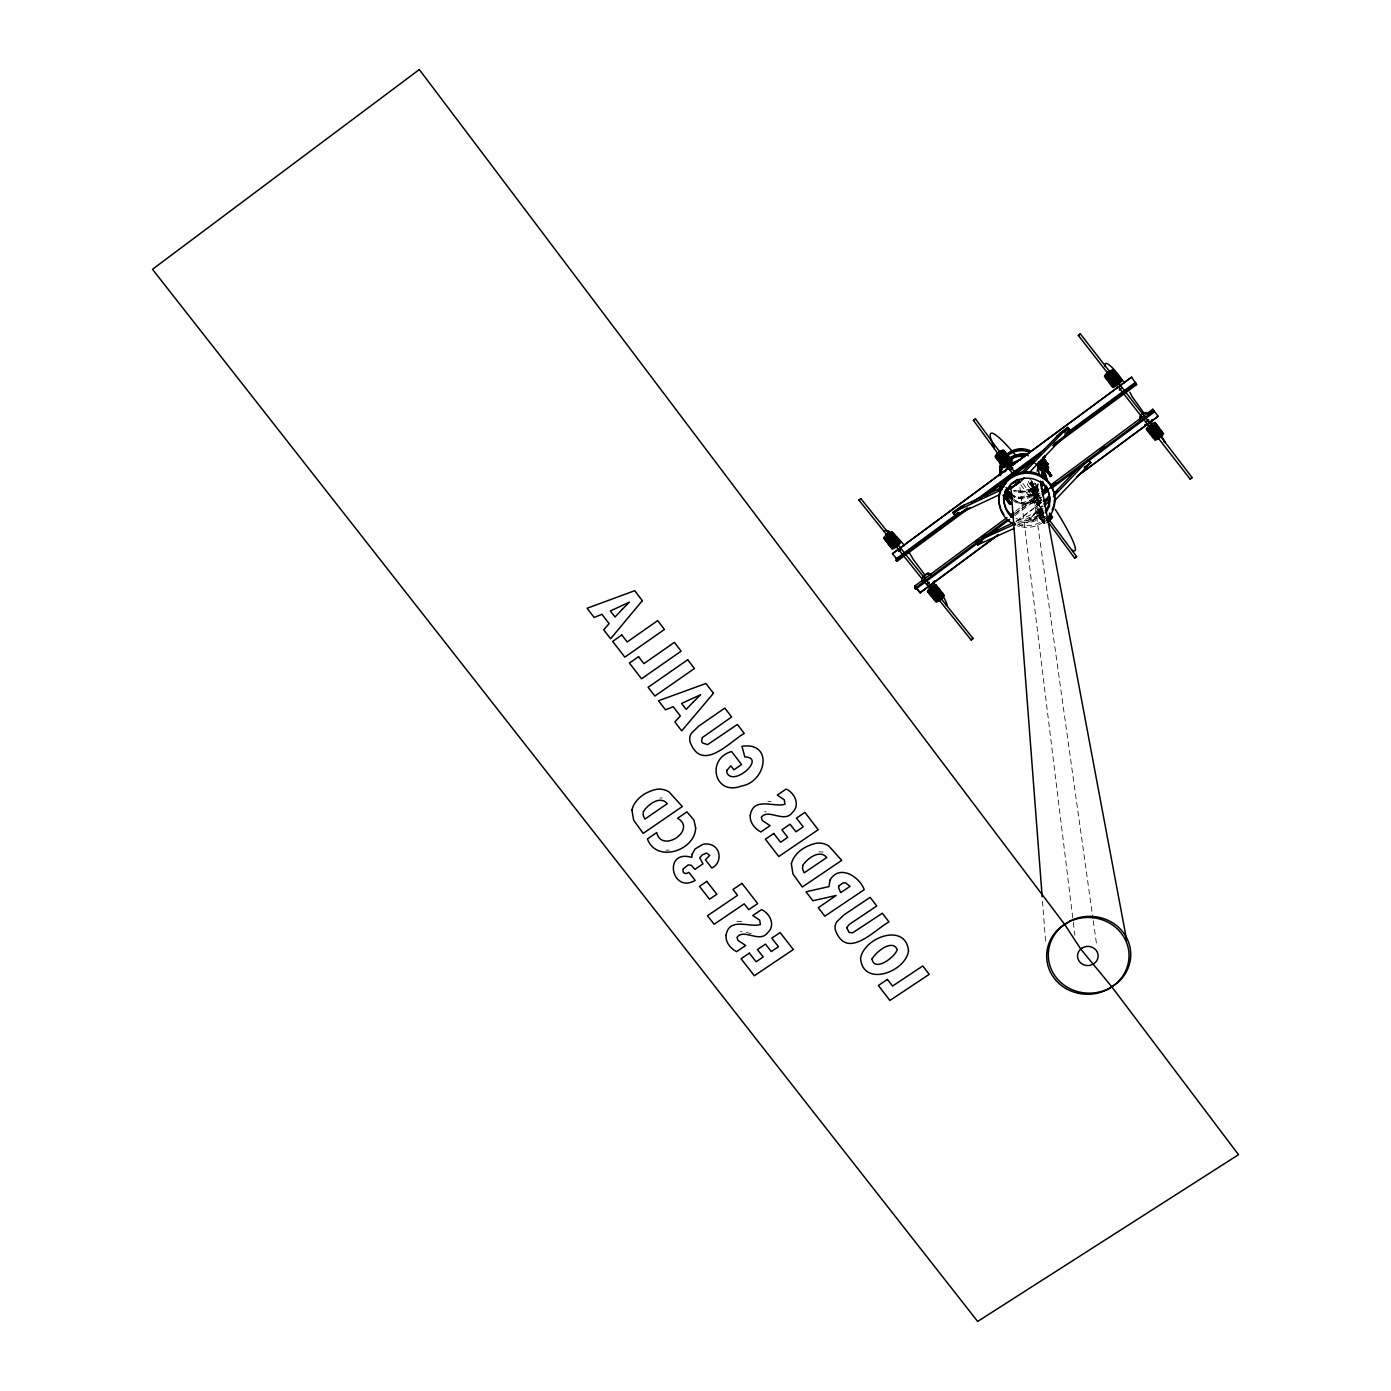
<?xml version="1.0" encoding="UTF-8"?>
<svg xmlns="http://www.w3.org/2000/svg" width="1391" height="1391" viewBox="0 0 1391 1391"><rect width="100%" height="100%" fill="white"/><g stroke="black" fill="none" stroke-linecap="round" stroke-linejoin="round"><path stroke-width="0.75" stroke-dasharray="5 3.75" d="M1036.208 498.378C1038.364 499.63 1033.93 498.361 1036.712 495.787C1032.696 501.595 1029.496 483.964 1033.148 481.721C1040.12 484.381 1032.522 505.037 1036.069 494.153C1035.043 491.805 1032.313 494.5 1033.443 493.457M1035.46 495.944C1035.095 496.17 1033.791 493.77 1033.496 492.553M1034.174 496.17C1036.086 490.258 1033.217 495.857 1034.869 497.7L1035.513 498.587L1037.947 496.9L1036.643 494.744M1034.452 482.781L1033.374 484.051L1032.052 483.007M1034.713 488.38C1031.513 487.632 1038.26 489.928 1033.669 490.484C1032.209 489.197 1033.669 486.572 1034.4 487.406C1030.766 490.032 1037.842 488.189 1033.635 487.406C1032.487 487.858 1032.435 486.137 1033.409 487.267M1035.739 483.338C1028.245 487.772 1035.443 487.598 1036.104 490.554M1034.069 496.587C1034.782 494.431 1039.425 497.613 1034.73 496.674C1033.461 496.257 1032.261 492.866 1033.756 490.675L1031.061 488.432L1033.722 492.849L1038.781 489.354L1037.095 486.954L1038.764 485.303M1037.164 487.146L1037.043 485.581M1036.208 491.753L1038.138 489.632L1036.365 492.901L1037.842 495.179L1034.017 497.822C1030.175 491.04 1019.846 503.264 1013.778 496.326L1013.656 495.161C1019.655 502.325 1029.775 489.562 1033.861 496.657L1037.669 494.031L1036.208 491.858L1036.521 493.388M1012.213 499.056C1019.377 509.906 1033.044 496.483 1037.217 503.333L1041.077 500.673L1039.703 496.57M1031.479 483.425C1033.774 485.076 1027.914 484.294 1030.47 482.886M1030.296 488.867C1035.773 488.745 1023.446 494.414 1013.83 490.327M1031.34 488.467C1027.914 491.162 1033.565 487.632 1033.565 491.719L1034.435 493.075L1032.713 493.596M1030.227 490.223L1030.001 489.128M1032.278 485.303C1033.061 485.755 1030.661 484.468 1032.244 484.85C1028.192 484.416 1038.416 485.337 1031.757 481.234M1030.053 483.06L1031.392 483.807M1031.114 490.606C1029.862 488.432 1036.156 490.588 1032.678 493.544M1033.826 486.589C1033.078 483.755 1034.348 488.902 1031.566 485.076M1030.974 490.901L1032.696 490.414L1031.496 489.823M1030.209 489.545C1032.922 487.511 1018.247 493.718 1015.413 489.684M1032.157 486.415L1031.966 486.346M1032.557 490.936L1031.34 491.736L1032.383 490.432M1032.574 487.58L1032.174 486.711L1032.939 487.65M1032.383 484.155C1026.749 486.954 1033.948 480.73 1031.809 485.424M1032.887 493.023L1033.565 491.492L1032.626 492.64M1032.904 490.588L1032.609 491.336M1033.461 488.78L1034.591 487.076L1033.061 485.789M1033.339 491.492L1031.826 492.084L1033.565 491.492M1033.722 493.979L1034.8 493.405L1033.061 494.692M1033.061 491.945C1035.982 492.084 1030.957 495.109 1033.861 496.865L1035.686 497.161L1036.73 494.866L1036.086 493.196L1034.278 492.918L1033.096 494.292C1035.217 496.274 1037.443 495.596 1033.6 495.3M1033.826 488.867L1035.078 488.763M1033.165 495.37L1034.122 493.231M1033.096 487.963L1033.061 489.197L1034.73 489.667M1036.73 494.866C1035.895 499.004 1032.157 494.361 1034.382 493.162M1033.2 492.014L1034.139 492.397M1035.808 489.823L1034.608 490.327L1034.452 489.041M1033.165 487.963L1034.765 487.702L1034.348 486.746M1034.487 495.422L1034.956 494.031M1034.435 488.989C1032.07 489.562 1035.6 486.346 1035.269 488.397M1034.313 493.544C1032.157 496.796 1035.773 492.605 1035.113 496.048M1035.617 490.71L1036.504 489.98L1035.391 490.571M1035.443 494.883C1033.739 494.135 1035.773 495.092 1035.06 495.492M1034.017 495.37L1035.147 493.735M1034.122 493.909L1034.452 493.005M1035.06 496.1L1036.678 495.735M1034.191 489.458L1035.86 489.197L1035.217 487.146L1033.13 486.937M1034.661 496.97L1035.113 495.283M1034.521 494.5L1034.765 493.979M1034.156 496.396C1036.191 494.135 1036.643 498.43 1034.887 497.283M1036.851 495.77L1036.225 494.101L1034.4 493.822L1036.121 494.779M1035.391 490.919C1037.303 488.867 1034.069 490.397 1035.93 490.675M1035.252 497.891C1038.399 499.039 1037.234 496.396 1035.704 498.5M1034.678 496.274L1035.53 495.7M1036.973 497.561L1036.156 495.874L1034.974 496.361M1037.425 498.187C1034.782 501.299 1039.251 498.308 1036.538 499.943M1037.147 499.943L1037.599 500.551M1037.425 500.325L1039.147 501.629M1039.268 500.36C1035.669 504.22 1043.111 499.96 1038.764 502.707C1041.024 501.455 1038.26 498.743 1037.008 499.995M1038.329 502.394L1037.686 501.177L1039.39 500.864M1038.034 500.986C1039.425 498.378 1036.817 502.186 1039.199 500.69M1038.503 501.612L1038.694 500.708M1039.668 501.229L1038.66 502.273M1038.747 490.119L1037.06 491.84L1038.921 495.352L1033.826 498.865L1031.409 494.64M1037.182 497.839L1037.077 499.543M1035.826 497.943L1036.817 497.839M1037.06 500.343L1037.773 499.334M1036.712 499.16C1038.051 497.317 1039.286 500.238 1037.077 500.36M1034.8 496.326L1035.547 496.657M1035.999 495.196L1036.625 495.526M1035.617 497.891L1037.842 496.17M1036.643 498.934L1036.869 498.1M1036.382 495.892L1037.947 496.9M1034.417 489.754L1035.669 488.537L1035.565 490.241M1033.982 493.961L1033.235 495.144M1034.574 494.779L1033.583 494.883M1035.826 494.466L1035.269 494.379M1034.348 494.292L1035.582 494.344L1033.617 495.978M1035.391 492.553L1034.643 490.953L1035.391 492.553L1037.808 490.884L1036.156 490.015M1033.565 494.761L1034.382 493.996L1033.374 494.5M1034.052 492.153L1033.044 493.075L1034.035 492.223M1034.574 490.275L1035.912 488.971L1035.321 490.188M1034.939 489.371L1035.043 487.685L1033.704 488.989M1031.548 491.214L1031.861 492.118M1032.8 487.876L1033.948 486.85M1032.887 493.179L1032.122 492.223M1033.896 486.433L1032.974 487.093M1031.148 483.355L1030.175 484.19L1031.566 483.79M1030.105 489.719L1032.574 490.554M1031.583 488.902L1031.983 490.536M1032.609 490.745L1031.131 491.423L1031.566 489.076M1045.11 518.304L1045.024 517.539M1037.582 498.639L1036.938 499.473M1036.973 499.908L1037.443 498.482M1038.277 499.334L1037.373 498.934M1034.313 496.813L1034.191 495.631M1034.939 496.622L1035.878 495.857L1034.834 496.657M1036.086 496.344L1036.191 494.97M1033.496 491.962L1037.703 489.18L1036.086 485.807L1037.999 483.685M1034.487 489.197L1035.373 489.232M1036.278 489.684L1035.826 489.076M1033.583 494.674L1034.939 493.353M1031.461 490.484L1032.052 489.423L1031.079 490.345M1031.861 483.668L1030.835 485.094L1030.575 484.051M1031.757 486.05L1033.078 485.65M1031.931 486.589L1032.696 485.459M1029.723 483.581C1032.244 486.259 1027.862 481.547 1029.862 484.068M1031.2 482.764C1028.749 483.859 1032.904 482.677 1030.731 482.59M1033.548 484.937L1032.261 486.033M1032.609 490.032L1033.426 486.867L1033.009 490.78L1034.817 491.058L1035.46 488.832M1035.93 488.884L1034.817 491.058M1035.408 497.578L1036.243 497.404M1035.565 489.371L1034.382 490.015M1034.782 494.9L1034.626 495.944M1032.348 486.607L1033.687 485.842M1032.192 489.945C1031.809 492.484 1032.957 487.076 1029.618 490.38A21.265 20.622 -5.9 0 1 1015.082 490.536M1042.328 505.611L1030.609 517.904L1032.818 520.86L1043.076 510.097M1032.818 520.86L1043.911 511.905M1030.609 517.904L1043.111 507.454A5.599 1.252 -37.9 0 0 1036.243 513.731A5.599 1.252 -37.9 0 0 1042.867 510.393L1040.016 512.653L1042.85 510.323M1038.608 484.172L1036.243 486.833L1037.703 489.18M1038.451 502.429L1039.477 501.768M1033.165 494.727L1034.904 493.614M1033.826 495.648L1035.565 494.222M1035.843 498.395L1036.417 497.491M1034.035 487.424L1033.217 487.806M1034.226 487.563L1033.443 488.102M1032.105 490.345L1031.166 491.179M1043.198 512.184L1040.746 513.488L1043.389 511.314M1043.094 514.357L1042.259 515.522L1043.215 515.244M1044.589 516.27L1043.754 517.452L1045.093 516.913M1038.921 491.266L1037.234 492.901L1038.921 495.352M1042.155 496.726L1040.468 498.343L1042.172 500.847L1037.025 504.394L1034.921 500.847L1037.025 504.394M1034.574 494.727L1034.974 494.448M1038.886 501.734L1038.973 500.83M1015.604 511.14L1039.912 493.075M1014.665 513.696L1038.973 495.631M1015.865 513.331L1040.242 495.231M1014.874 515.592L1039.425 497.317M1041.72 502.342L1015.673 521.66L1037.164 511.871L1039.39 514.826L1031.27 520.686L1017.864 526.72M1015.708 521.973L1041.772 502.655M1035.756 497.474L1035.391 497.735M1043.111 512.81L1041.511 514.566L1043.233 513.766M1017.534 522.946L1029.01 517.748L1037.164 511.871M1032.609 485.928L1033.6 485.233M1033.756 490.675L1037.53 488.05M1033.565 491.719L1038.608 488.224L1038.781 489.354M1034.748 491.684L1037.06 489.284M1035.287 491.84L1037.703 490.171L1036.504 488.763M1038.747 494.205L1033.669 497.717L1033.826 498.865M1034.869 497.7L1037.199 495.283M1037.217 503.333L1037.043 502.168L1040.885 499.508L1039.442 497.422M1036.851 503.229L1041.981 499.682M1039.859 500.221L1041.181 502.412L1038.729 504.098L1038.069 503.212L1040.416 500.76M1030.383 482.799L1030.905 482.886M1031.861 484.468L1030.714 484.903L1032.87 484.746M1036.451 489.284L1034.174 489.684M1036.486 496.118L1035.373 496.639L1036.573 495.996M1038.955 502.221L1039.442 500.934M1030.992 490.119L1031.774 489.684M1031.826 490.501L1029.775 491.51A21.3 20.656 -5.9 0 1 1013.5 491.006M1013.604 498.813C1020.872 508.81 1032.991 494.831 1037.043 502.168M1035.217 502.029L1033.009 503.038A21.665 20.969 -5.8 0 1 1016.473 502.534M1034.748 501.282L1034.574 500.117M1017.951 524.494L1039.39 514.826M1036.208 490.101L1035.617 490.867M1031.757 495.352L1029.688 496.378A21.439 20.778 -5.8 0 1 1013.326 495.857M1035.234 495.544L1034.713 495.718M1034.904 496.883L1035.513 498.587M1035.217 500.986C1035.826 503.994 1034.713 498.169 1032.852 501.873A21.63 20.935 -5.8 0 1 1013.065 499.56M1037.251 500.604L1038.277 501.473M1036.469 489.736L1035.217 487.146M1031.913 496.5L1029.844 497.526A21.474 20.795 -5.8 0 1 1013.465 497.022M736.795 921.555L745.107 921.468M1034.887 505.994L1037.721 503.646L1034.765 505.941L1045.25 519.365M764.685 811.944L766.18 811.77M740.377 931.761L741.855 931.605M659.803 798.051L662.116 797.965M819.003 851.796L823.194 852.109M665.993 850.179L669.123 850.092M767.832 801.233L771.118 801.633M1033.548 487.754L1035.356 488.032M746.324 932.474L752.618 933.935M1035.043 490.919L1032.261 488.224M1039.894 500.76L1041.181 502.412M1040.172 518.6L1040.92 519.556A5.408 1.217 -37.9 0 0 1044.571 518.269M1043.25 522.494L1043.998 523.451M1035.617 513.088L1036.365 514.044M1037.06 514.948L1037.808 515.905M1038.694 516.965L1039.442 517.921M1041.546 520.686L1042.311 521.66M1037.721 503.646L1042.954 510.358M1038.712 512.062L1040.972 514.966M1029.01 517.748L1031.27 520.686M1029.444 478.33L1034.104 484.451M1022.854 483.407L1043.32 511.297M1020.82 484.816L1045.128 517.921M1039.512 497.613L1039.738 498.865M1040.346 497.439L1040.485 498.534L1040.312 497.091M1029.131 483.286L1028.418 481.286M1036.086 485.894L1036.399 487.406M1040.885 499.508L1041.077 500.673M1036.365 485.163L1036.521 486.294M1037.669 494.031L1037.842 495.179M1037.095 491.632L1037.286 493.127M1038.729 504.098L1038.069 503.212M1036.486 491.127L1036.66 492.275M1036.086 493.196L1036.225 494.101M1035.739 500.377L1035.895 501.542M1034.8 500.864L1035.095 502.012M1031.705 481.877L1092.943 918.529M1093.239 920.668L1096.873 946.489M1032.557 494.883L1032.713 496.031M1032.574 501.16L1032.731 502.325M1029.357 489.667L1029.496 490.814M1029.427 495.665L1029.583 496.813M1027.288 502.342L1027.427 503.525M1024.141 490.849L1024.28 491.979M1024.176 496.848L1024.315 497.995M1021.863 502.186L1022.002 503.351M1019.881 487.372L1073.052 920.268M1073.313 922.424L1074.895 935.343M1018.803 490.675L1018.942 491.823M1018.803 496.674L1018.942 497.839M1016.682 500.656L1016.804 501.821M1042.502 901.159L1045.806 944.333M1043.076 508.515A5.599 1.252 -37.9 0 1 1036.73 513.001A5.599 1.252 -37.9 0 1 1036.904 510.671A5.599 1.252 -37.9 0 1 1043.25 506.185M1040.92 519.556A5.408 1.217 -37.9 0 1 1043.65 516.009M1045.18 520.808A5.599 1.269 -37.9 0 1 1042.242 521.486A5.599 1.269 -37.9 0 1 1044.832 518.13M1042.746 516.617A5.599 1.269 -37.9 0 1 1039.268 517.452A5.599 1.269 -37.9 0 1 1043.546 512.949M1043.163 514.861A5.599 1.252 -37.9 0 1 1038.503 516.704A5.599 1.252 -37.9 0 1 1042.798 511.992M1044.432 519.851A5.599 1.269 -37.9 0 1 1041.511 520.321A5.599 1.269 -37.9 0 1 1045.197 516.252M1044.971 523.451A5.373 1.217 -37.9 0 1 1045.389 520.999M1045.076 522.164A5.373 1.217 -37.9 0 1 1044.641 520.043M1044.954 516.513A5.408 1.217 -37.9 0 1 1040.277 518.721A5.408 1.217 -37.9 0 1 1042.902 515.053M1043.372 511.575A5.599 1.252 -37.9 0 1 1037.008 514.792A5.599 1.252 -37.9 0 1 1043.024 508.932M1043.007 513.47A5.599 1.252 -37.9 0 1 1037.756 515.539A5.599 1.252 -37.9 0 1 1043.772 509.888M1043.215 515.8A22.899 22.134 -5.5 0 1 1017.395 520.477M1043.094 522.303A27.994 27.055 -5.5 0 1 1016.96 525.624M1046.988 517.191A27.924 27.003 -5.6 0 1 1016.769 523.99M1044.311 512.757A22.847 22.1 -5.6 0 1 1012.179 515.835M1037.895 486.589A6.033 5.842 -6.3 0 1 1027.601 484.955L1027.254 483.459A6.033 5.842 -6.3 0 1 1027.306 481.947M1042.224 509.523L1039.268 511.697L1042.224 509.523M1041.476 508.567L1038.521 510.74L1041.476 508.567"/><path stroke-width="1.5" d="M931.431 575.387L928.684 573.318L926.302 573.909M930.683 574.587L929.744 573.666M924.632 575.022L924.024 575.926L927.571 573.266M929.744 573.996L928.684 573.318M998.338 534.874L920.164 592.862L914.895 585.941L1006.928 517.591M1009.64 519.469L915.591 589.297L915.643 587.228L920.164 592.862M915.591 589.297L914.895 585.941M1042.694 478.469L1041.65 469.88L1039.512 465.95M969.857 507.576L896.899 561.373L896.152 560.417L896.221 558.747L959.077 512.392M896.899 561.373L896.986 559.373L892.466 553.688L1131.578 377.187L1136.603 384.629L1053.23 446.111M892.466 553.688L1131.578 377.187M1158.147 437.991L1190.053 478.973L1191.426 478.33L1192.07 477.496L1160.337 436.079M860.907 498.674L859.029 500.238L860.907 498.674L925.606 579.282L925.015 580.082L923.659 580.829L891.318 540.525L890.275 540.716M1047.075 481.373A21.665 20.969 -5.8 0 0 1045.841 476.035L1043.702 470.541L1045.649 474.905A21.63 20.935 -5.8 0 1 1046.901 480.225M1190.053 478.973L1192.07 477.496M1003.867 485.963L999.955 487.459L1006.11 483.268M1000.407 488.067L1000.772 486.954M1143.541 419.091L1145.488 417.648M1115.53 384.924L1118.277 382.768M1112.522 381.012L1115.512 379.048A5.686 1.148 -37.3 0 0 1114.417 379.83M1108.123 374.944L1110.94 372.979M1048.97 523.155L1074.565 558L1075.904 557.443L1076.599 556.609L1049.475 520.217M1074.565 558L1076.599 556.609M1039.407 465.446L1045.51 460.595L1044.415 460.473M1157.503 433.07L1080.32 333.857L1078.338 335.422L1114.261 381.586M1051.752 475.705L1050.222 476.261L1051.509 475.026M1049.996 473.096C1051.005 475.722 1048.466 472.888 1049.475 473.114M1050.17 476.522L1051.127 476.313M1050.657 474.192L1049.631 475.687M1050.379 476.191L1051.457 474.992L1050.535 475.965M1050.64 474.957C1050.049 474.887 1048.884 473.966 1050.205 474.714M1047.927 472.297C1047.649 470.28 1048.466 473.305 1049.544 472.679C1047.249 470.662 1048.223 474.418 1048.692 473.062M1050.101 473.218L1049.144 474.818M1047.44 472.488L1048.553 471.81M1046.588 471.532L1048.188 469.741L1046.988 469.723M1046.623 471.34L1048.449 470.123L1047.875 471.184M1047.632 471.132L1047.197 471.323M1048.171 470.575L1047.875 469.323L1046.449 469.462M1050.275 473.479L1048.24 473.879L1049.475 472.575M1045.91 463.846L1047.006 465.985L1040.868 469.48L1040.694 468.367L1047.684 463.568L1046.119 464.594M1046.675 470.002L1047.771 469.115C1046.971 466.889 1045.841 470.297 1048.258 469.132L1046.119 467.811L1044.676 468.993M1046.658 468.315L1044.884 469.41L1047.353 468.611M1046.797 467.95L1046.345 468.784M1046.31 468.367L1046.832 469.236L1046.814 468.245M1047.945 464.02L1046.693 465.15L1047.927 463.899M1046.38 470.28L1048.571 467.254M1048.744 471.619L1046.849 471.984L1047.997 470.297L1046.727 471.149M1046.971 472.036L1048.084 471.358M1044.954 469.376C1045.232 471.549 1048.362 467.306 1046.988 469.845M1046.467 470.558L1047.597 469.689L1046.588 470.853M1045.145 469.045L1046.015 467.932M1045.11 468.141L1045.98 467.028L1044.763 466.68M1045.197 468.315L1045.719 466.368L1044.432 466.055M1041.65 469.88L1041.824 471.01C1034.852 467.028 1045.215 461.064 1046.415 462.629M1047.806 464.385L1046.554 464.49M1046.571 463.116C1044.137 463.359 1048.345 461.864 1046.223 464.698M1046.171 467.306L1045.302 466.976L1046.084 467.672M1045.736 470.471L1044.589 470.21L1048.188 470.123M1045.841 469.741L1046.536 467.498M1046.241 467.48L1044.902 468.958M1046.693 464.368C1049.023 461.76 1044.067 465.098 1046.328 463.081M1046.484 467.759C1045.371 466.385 1042.05 467.567 1045.163 465.62M1043.18 464.211C1046.188 463.62 1041.233 466.907 1043.528 465.098M1044.554 461.499L1044.937 459.812L1044.015 460.838M1043.563 467.48L1043.998 466.646L1043.337 467.585M1044.763 466.82C1040.798 468.228 1045.945 464.768 1043.598 464.924M1045.058 462.925L1046.832 462.403M1044.554 461.708L1046.015 461.29M1044.119 467.95L1042.694 466.315L1044.502 465.046L1045.719 466.368M1046.345 462.89L1045.302 463.255L1046.519 462.264M1044.398 468.315L1044.328 467.376M1045.197 467.306L1045.076 465.811M1044.884 465.237L1043.598 466.368M1046.032 461.412L1045.476 462.386M1045.702 461.151L1045.406 463.29M1043.563 459.03L1042.328 460.143M1043.233 463.29L1043.163 464.664M1046.206 464.438L1041.372 467.619L1037.947 464.438L1043.424 461.03L1043.789 458.543M1043.98 458.665L1043.667 459.882M1042.276 464.125L1043.233 462.994L1041.737 463.359M1043.737 461.134L1044.884 460.038M1045.163 461.882L1043.963 461.725L1044.78 460.404M1043.615 470.175A21.3 20.656 -5.9 0 0 1042.381 464.924L1041.32 464.959L1043.146 466.02L1044.85 465.203L1044.537 466.541M1043.754 464.09L1042.815 464.664M1043.546 467.15L1044.328 466.541M1041.963 464.211L1042.033 461.742L1041.129 463.394M1041.842 461.186L1041.233 459.847L1041.772 461.968M1043.685 459.517C1041.529 459.013 1043.928 459.552 1044.015 460.96M1041.703 464.003L1042.381 462.925M1043.163 459.447C1041.911 461.082 1046.119 458.891 1043.685 460.265M1040.068 462.368L1041.163 460.908M1040.52 461.725L1041.581 461.03M1008.631 503.038L1009.883 501.473L1009.344 503.177M1009.553 504.168C1009.953 500.308 1011.327 504.916 1009.849 504.064M1008.805 500.012C1006.788 502.273 1010.335 500.864 1008.579 502.638M1010.162 502.951L1008.997 503.42L1008.631 501.925M1008.11 501.316L1008.458 500.36M1009.084 500.377L1008.145 502.047L1008.997 501.247M1009.431 504.133L1010.909 502.968M1008.006 501.056C1006.302 498.795 1008.788 499.439 1007.78 501.786M1006.475 499.786L1007.745 497.091L1006.093 495.944M1007.762 497.213C1001.781 502.412 1007.971 492.97 1006.684 498.274M1007.571 500.76L1008.162 499.456M1006.232 498.308C1008.597 498.621 1009.431 497.091 1006.615 499.178M1007.24 501.16L1008.023 500.065M1007.849 497.839L1006.649 495.596M1008.51 499.995L1007.553 500.569M1006.406 498.187L1007.467 496.726L1006.093 498.169M1007.762 492.762L1007.762 491.093M1004.841 499.178L1006.406 499.63M1004.441 497.352L1006.354 498.604L1007.154 497.109M1006.736 498.986L1007.623 498.952M1006.736 496.291L1006.267 497.682L1007.658 497.091M1006.649 500.36L1007.884 499.073M1007.501 496.761L1006.528 497.682M1006.162 459.065L1003.207 461.134M1004.598 497.3L1005.571 495.526M1004.963 495.926L1006.093 494.848L1005.137 495.683M1005.571 495.926L1004.998 494.448M1004.719 495.022L1005.606 494.518L1004.563 494.553M1005.137 497.665L1005.745 496.152M1005.641 494.796L1004.198 496.622M1004.65 457.135L1002.129 459.343M1005.537 495.196L1004.128 495.787M1005.745 497.265C1008.666 495.874 1001.989 497.248 1004.632 495.752M1001.433 488.902L1000.529 488.989M1001.433 484.503C1003.693 484.972 1001.016 484.329 1000.355 483.32M1002.946 484.537C1001.207 485.355 1003.033 485.407 1002.372 485.702M1000.877 484.729L1001.59 483.981M1001.155 484.92L1002.25 486.259L1001.763 485.303M1001.398 485.268L1002.424 483.72L1001.485 484.711M1002.129 483.425L1001.224 484.329M1001.555 483.651L1000.598 484.485L1001.051 483.633M1002.389 484.068L1003.85 486.294M975.508 418.917L973.509 420.395L975.508 418.917L1006.215 460.751M1041.024 485.198L1042.085 481.877M1041.198 486.346L1042.798 481.338M1044.276 490.606L1045.893 485.563M1044.989 490.084L1046.067 486.728M923.676 576.952L924.024 575.578M896.187 542.507L893.283 544.524M894.674 540.612L891.77 542.873A5.581 1.13 -38.5 0 0 890.883 543.916M1043.267 460.125L1042.676 458.595L1045.076 456.3M1045.267 457.135L1044.711 455.709L1043.963 459.273M1158.355 438.513L1160.616 436.635M971.144 639.982L973.074 638.452L971.144 639.982L924.424 581.681M1003.259 482.016L998.703 485.181M939.447 600.338L942.263 598.408L940.994 598.878M937.204 597.504L938.369 597.382M937.012 591.94L934.091 594.079M934.943 594.67L937.76 592.74L936.873 592.983M1048.744 468.158L1043.876 471.671M1046.623 465.272L1040.92 468.524M1110.731 376.787L1112 375.048M1040.433 465.29L1046.102 480.312M1045.302 471.166L1046.988 471.271L1047.979 470.071L1046.658 470.871L1047.875 469.723L1047.162 468.767L1045.076 470.21L1045.789 471.184L1048.258 469.132M1049.197 472.453L1048.171 473.166M1005.606 463.812L1007.623 462.142M1007.623 461.151L1004.893 463.29M1009.136 463.081L1006.406 465.22M1043.389 465.498L1044.954 463.881L1043.772 462.925L1044.954 463.881M1044.624 465.237L1042.781 466.837L1043.754 468.298M1045.736 463.377L1046.38 462.368M1047.058 463.012L1046.119 464.368L1047.11 465.794M1045.319 466.907L1044.676 467.15M1043.094 463.377L1044.258 462.925M1000.32 457.048L1002.911 455.135M1043.041 457.309L1043.25 458.195M1005.728 496.935L1005.676 496.309M1005.658 498.656L1007.693 497.335M1006.406 497.943L1006.788 498.726M1007.414 498.204L1006.58 498.361M1007.345 498.569L1006.997 499.804M1007.971 497.961L1005.884 498.308M1003.954 495.665L1004.789 494.709L1003.554 495.561M1004.163 495.526L1005.554 494.101M1000.425 484.12L1001.85 483.338M897.63 544.577L896.586 545.689M1004.059 480.573L1003.833 482.607L1003.989 480.382M998.164 490.345C1002.685 485.476 1005.293 488.276 1001.311 483.529M1002.807 459.691L1004.928 458.126M892.952 539.099L891.283 540.543M892.935 543.064L895.004 541.534M1048.049 473.305L1048.779 471.914M1048.275 473.618L1049.353 472.714M1048.97 474.07L1049.753 473.218M1051.04 475.218L1050.153 475.322M888.258 536.735L890.084 534.805M1048.049 464.82L1046.797 464.959M1045.754 467.793L1045.163 468.506M1045.997 468.837L1046.049 469.045M1046.588 470.158L1047.267 469.549L1045.597 470.141M1046.814 470.558L1048.449 470.349M1047.423 470.071L1046.658 470.662L1047.301 469.619M1046.936 471.045L1047.823 470.297L1047.458 471.219M886.797 533.883C883.129 537.656 891.457 531.449 887.249 533.553M1009.275 500.951L1008.423 501.751M1009.518 503.681L1010.492 502.638M1010.805 504.185L1010.509 503.455M1006.406 497.561L1007.467 496.726M1006.754 499.491L1007.467 499.317M1040.59 462.334L1041.511 462.421M1042.398 462.16L1041.459 462.873M1007.988 501.525L1008.301 500.447M1041.685 463.829L1042.607 462.977M1042.502 462.803L1041.355 463.342M1004.25 496.778L1006.388 495.561M1001.607 485.268L1002.615 484.798M1157.277 436.061L1156.825 436.878L1159.433 434.583M1149.818 426.359C1148.201 429.158 1154.93 423.229 1150.913 425.437M1152.878 426.359L1150.061 428.028M1151.053 428.584L1152.009 427.68M940.959 598.373L940.959 597.521M932.422 590.34C931.031 593.366 937.604 586.48 932.752 590.027M935.221 590.514L934.248 591.418M1044.902 462.421L1046.154 462.264M954.052 513.957L960.851 506.654L1002.72 487.128M927.154 583.716C925.606 586.811 932.405 579.804 927.501 583.42M1045.371 510.358L1049.753 505.75M1054.135 501.143L1090.735 462.699L1088.544 459.795L1053.37 496.691M1043.806 504.064L1049.666 497.908M1054.065 493.301L1077.538 468.697M1044.571 505.907L1048.97 501.299M1004.632 492.327L1019.812 482.312L1024.245 477.739M1030.14 471.619L1069.992 430.358L1067.801 427.437L1059.786 433.383L1021.255 473.044M1024.924 471.758L1067.766 427.472L1069.992 430.358L1065.263 434.201M1019.029 480.608L1011.64 488.241L1009.414 485.268M1053.022 445.433L1055.978 442.373M1115.408 383.186C1113.374 386.211 1120.537 379.986 1116.225 382.525M1003.433 496.204L1006.962 493.579L1005.467 490.223M1048.119 466.628L1042.659 470.697A21.474 20.795 -5.8 0 1 1043.789 476.035M1010.648 469.028C1008.266 472.105 1015.378 466.437 1011.779 468.141M1000.094 455.518C997.747 458.7 1005.171 452.371 1000.842 454.909M894.743 544.663C892.396 548.002 899.89 541.151 895.108 544.368M890.205 538.96C887.667 542.229 895.126 535.97 890.953 538.352M1051.37 474.992L1049.753 475.809M1009.31 501.682L1009.796 501.473M1050.831 474.227L1049.805 474.574M1004.476 496.291L1005.519 496.883M1007.154 500.395L1008.04 499.595M1046.38 464.333L1046.919 463.116M925.989 580.812L924.424 581.768M1160.094 436.357L1157.938 437.835M1153.782 428.897L1153.904 427.906M1154.617 431.871C1151.852 435.348 1159.781 428.95 1155.312 431.314M934.248 591.923C931.101 595.244 938.456 590.236 935.378 591.088M935.413 594.113L936.439 593.261M937.951 594.583L935.691 596.026M938.751 597.574C935.621 601.173 943.481 595.157 939.499 597M1040.538 466.472L1045.51 463.255M1112.765 378.961C1109.444 382.438 1117.408 376.735 1113.548 378.387M1120.277 388.732L1119.355 390.019L1121.772 387.759M899.629 550.071L898.569 551.445L900.742 549.289M887.545 534.84C883.894 538.665 892.205 532.318 887.997 534.492M1043.372 459.552L1043.685 457.761M1043.963 459.899L1043.928 459.013M1004.476 495.074L1004.18 495.179A22.847 22.1 -5.6 0 0 1012.179 515.835M1043.702 464.594L1043.041 465.376M1045.928 463.446L1047.023 462.786M1005.606 497.926L1006.858 496.865M1006.128 497.804L1007.136 497.248M1044.954 468.28L1045.893 467.602M1010.37 503.125L1009.64 503.838M932.735 589.523L934.022 588.15A5.564 1.235 -38.5 0 1 937.378 587.715A5.564 1.235 -38.5 0 1 930.596 593.314A5.564 1.235 -38.5 0 1 930.631 590.827M940.612 598.686L939.499 599.504M1046.849 519.139L1048.953 518.026L1046.623 520.217M1158.268 434.722L1156.738 435.766M1056.76 436.374L1067.766 427.472M1079.103 467.428L1083.815 463.62M1084.424 467.811L1090.735 462.699L1088.51 459.812M1042.972 460.404L1037.912 463.394M1003.711 481.477L999.347 484.52M1006.632 493.996L1006.788 491.719L1006.962 492.97M1048.24 467.411L1042.833 471.827L1045.893 479.739M1110.14 374.753C1105.828 378.613 1114.4 373.049 1110.54 374.475M1003.467 459.082L1004.615 458.282M998.912 494.987L955.165 515.4L952.939 512.514L960.851 506.654L962.103 508.324M1065.176 433.94L1069.992 430.358M1010.388 515L1013.865 512.427M1041.65 491.788L1046.867 487.928M1050.327 485.337L1152.791 409.25L1158.147 416.292L1076.512 476.87M1051.144 486.607L1056.343 482.729M1099.777 450.475L1104.993 446.615M1148.427 414.362L1153.626 410.484L1154.2 412.136L1051.44 488.432M914.843 588.341L1007.154 519.799M1010.631 517.209L1014.109 514.635M1041.981 493.944L1153.452 411.162L1152.791 409.25M1042.746 494.9L1047.962 491.023M920.181 592.514L998.303 534.544M1043.459 501.056L1048.658 497.178M1078.181 475.287L1158.147 416.292M1043.493 501.369L1048.71 497.491M1053.926 493.631L1057.403 491.058M1014.039 528.458L977.647 544.837L976.534 543.412L977.647 544.837L982.342 541.36M1084.319 467.446L1090.735 462.699M971.301 503.386L1044.624 449.293M1065.576 433.853L1135.421 382.334L1136.603 384.629M896.152 560.417L967.371 507.906M979.525 498.934L1040.329 454.109M1054.222 443.851L1135.856 383.655M985.489 496.048L1034.122 460.195M975.421 541.968L978.586 539.638M1042.102 463.29L1043.128 463.255M1042.05 464.507L1042.989 464.003M1043.233 464.368L1041.807 464.959L1043.58 465.272M1047.197 464.785L1048.119 464.507M1044.363 467.115L1044.624 465.915M1045.128 467.724L1045.006 468.611M1045.389 468.837L1046.554 467.863M1046.519 469.619L1046.849 470.575M1153.417 429.21L1151.557 429.975M1157.973 435.435L1159.12 434.705M1048.084 520.756L1049.579 518.93M1063.976 432.34L1068.879 428.915M1112.226 378.752L1113.513 377.013M896.204 546.002L895.161 546.628M998.894 485.946L1003.833 482.607M1000.094 487.511L1004.998 483.981M1001.868 488.971L1001.12 487.65L999.381 489.423M1042.815 459.308L1038.468 462.316L1038.712 463.377M1040.503 461.934L1041.789 460.595M1043.424 463.238L1045.528 462.734M1003.067 495.526L1006.093 493.04M1003.52 497.422L1008.353 494.361L1012.074 497.891M1003.589 498.621L1008.249 495.266L1012.213 499.056M1003.572 499.508L1008.301 496.413L1011.709 499.647M952.939 512.514L964.05 505.263M958.451 513.262L955.165 515.4L952.957 512.514L1002.355 489.389M1043.633 460.125L1044.537 459.917M1043.911 461.308L1045.51 460.595M1003.919 496.344L1005.623 495.335M1005.954 497.926L1005.015 497.804M1006.441 499.056L1008.301 497.839M1007.832 500.934L1008.84 500.377M1009.953 502.707L1008.979 503.125M981.768 537.865L1013.796 522.442M977.647 544.837L982.394 541.777M1152.409 427.385L1153.817 426.794L1150.844 429.106M1038.555 463.446L1038.66 464.333M1041.876 468.663L1041.772 467.498M1007.814 495.683L1009.084 495.805L1008.962 494.64M889.405 538.856L890.935 536.926M1043.424 464.472L1044.485 463.881M1047.006 471.532L1048.032 470.94M1048.119 522.129L1049.822 520.043M1143.437 412.779L1146.932 412.866L1141.628 413.649M1006.875 489.18L1016.543 484.659L1014.335 481.686L1011.066 484.051L1017.551 479.391L1019.812 482.312M981.177 539.378L1015.621 523.798M1049.231 474.557L1049.701 475.026M1008.858 503.003L1010.162 501.838M983.315 536.144L986.532 534.805M1042.694 464.924L1041.65 464.368M1080.32 333.857L1078.338 335.422M1116.782 380.821L1114.087 383.168M1001.398 453.205L998.703 455.57M927.571 573.596L928.684 573.666M1154.443 427.733L1154.565 427.767A5.668 1.269 -37.2 0 0 1153.435 428.619M1008.405 495.3L1008.788 496.622M858.96 500.221L887.267 535.483M925.606 579.282L923.728 580.864M1007.032 490.275L1012.144 494.257M1006.128 490.362L1012.265 495.405M1146.845 412.588L1148.531 414.014M1005.832 491.162L1008.718 494.153A21.474 20.795 -5.8 0 0 1011.796 496.204M1037.46 464.994L1041.146 468.628L1040.851 467.411M1037.634 466.124L1040.868 469.48M973.457 420.343L1004.18 462.16M926.354 580.238L934.369 590.219M941.046 598.53L973.091 638.539M1153.452 411.162L1154.2 412.136M1118.26 386.715L1150.183 427.733M1006.162 487.598L1008.423 490.554M925.641 576.013L913.087 559.182A30.324 8.624 56.9 0 0 908.149 550.958M1059.786 433.383L1060.707 434.635M1002.841 486.207L1003.537 487.146M999.538 483.477L1000.668 484.798M1001.729 488.936L1001.12 487.65M1006.667 496.796L1007.38 497.752M1004.58 498.221L1005.293 499.195M1008.771 464.229L1016.456 474.696M1006.736 465.655L1013.135 474.366M1044.571 464.49L1043.876 463.516L1043.563 465.324M1040.433 462.716L1039.529 461.603M1001.816 483.494L1003.259 486.12A21.63 20.952 -5.8 0 1 1002.615 482.694M1000.964 482.642L1002.998 486.363M1143.611 412.692L1132.1 396.609A26.273 4.99 56.5 0 0 1129.857 392.192M1141.089 414.866L1140.759 417.822M922.581 581.942L922.216 580.447A6.155 5.912 1.5 0 1 930.857 574.466M1041.65 465.185L1042.624 475.444M1139.994 420.691L1139.646 419.143A6.277 6.068 -15.3 0 1 1149.922 413.822M1037.721 466.194L1039.32 474.696M1040.52 481.077L1126.745 940.472M1044.919 475.166L1045.093 476.313M1043.563 470.697L1043.719 472.14M1043.024 470.071L1043.215 471.201M1042.746 471.201L1042.937 472.331M1041.72 468.454L1041.894 469.584M1040.468 466.872L1040.277 465.533L1042.381 469.619A21.439 20.778 -5.8 0 1 1043.633 478.539M1039.79 464.82L1039.946 465.933M1009.101 492.414L1009.223 493.562M1007.693 494.535L1007.936 496.535M1004.876 483.146L1004.98 484.277M1010.857 486.607L1042.172 896.83M1037.721 467.637A14.188 13.754 -6.1 0 1 1037.147 471.184M1009.936 463.62A14.188 13.754 -6.1 0 1 1027.532 454.161M933.013 582.186A17.248 2.313 55.1 0 1 935.048 584.724M943.115 596.426A17.248 2.313 55.1 0 1 946.297 605.311M884.415 531.31A30.324 8.624 56.9 0 1 889.232 531.258M894.083 534.457A30.324 8.624 56.9 0 1 904.463 545.741M994.409 447.606A74.784 9.233 54.7 0 1 1016.317 456.057M1160.685 435.122A16.814 1.321 52.4 0 1 1164.215 442.182M1150.044 421.334A16.814 1.321 52.4 0 1 1152.148 423.872M1105.063 366.546A26.273 4.99 56.5 0 1 1124.084 382.647M1055.282 509.297A70.576 8.155 55.2 0 1 1071.731 549.984M1041.059 487.858A70.576 8.155 55.2 0 1 1043.198 490.953M1047.371 497.143A70.576 8.155 55.2 0 1 1049.423 500.221M1003.52 483.772A20.865 20.204 -5.8 0 1 1003.502 480.243M1008.232 468.958A20.865 20.204 -5.8 0 1 1015.36 463.533M1029.583 462.16A20.865 20.204 -5.8 0 1 1033.026 463.325M1003.415 487.441A21.665 20.969 -5.8 0 1 1002.737 483.842M1005.467 471.497A21.665 20.969 -5.8 0 1 1016.769 462.108M1029.792 461.412A21.665 20.969 -5.8 0 1 1033.357 462.629M1035.026 463.446A21.665 20.969 -5.8 0 1 1038.138 465.516M1004.493 472.001A21.63 20.952 -5.8 0 1 1020.281 460.004M1012.092 464.211A20.83 20.169 -5.8 0 1 1016.908 461.725M1046.849 486.85A21.665 20.969 -5.8 0 1 1045.893 490.397M1000.807 473.183A20.691 20.048 -5.7 0 1 1002.389 468.158M1009.223 460.125A20.691 20.048 -5.7 0 1 1024.68 456.613M1000.025 473.062A21.474 20.813 -5.7 0 1 1003.537 464.681M1008.771 459.499A21.474 20.813 -5.7 0 1 1024.819 455.865M999.625 475.548A21.439 20.778 -5.7 0 1 1001.572 466.733M1008.649 458.404A21.439 20.778 -5.7 0 1 1028.297 455.657M1000.407 475.548A20.656 20.013 -5.7 0 1 1002.285 467.063M1010.614 458.074A20.656 20.013 -5.7 0 1 1024.541 455.518M1043.18 483.233A21.474 20.795 -5.8 0 1 1041.911 486.659M1011.674 495.04A21.439 20.778 -5.8 0 1 1008.597 493.005M1000.755 472.54A20.535 19.891 -5.9 0 1 1001.868 463.985M1006.58 456.665A20.535 19.891 -5.9 0 1 1029.775 452.405M999.99 472.61A21.317 20.656 -5.9 0 1 1001.816 462.055M1006.023 456.126A21.317 20.656 -5.9 0 1 1030.105 451.727M1000.546 475.044A21.282 20.622 -5.9 0 1 1001.016 462.629M1005.902 455.048A21.282 20.622 -5.9 0 1 1029.949 450.649M1000.651 471.427A20.5 19.874 -5.9 0 1 1000.842 466.246M1009.188 453.31A20.5 19.874 -5.9 0 1 1013.917 450.858M1015.621 450.301A20.5 19.874 -5.9 0 1 1029.618 451.327M939.864 591.627A5.355 1.2 -38.5 0 1 940.699 592.949A5.355 1.2 -38.5 0 1 935.517 597.365A5.355 1.2 -38.5 0 1 932.874 597.591M941.255 593.505A5.564 1.252 -38.5 0 1 942.281 594.844A5.564 1.252 -38.5 0 1 936.508 599.608A5.564 1.252 -38.5 0 1 934.491 599.086M937.777 589.958A5.564 1.235 -38.5 0 1 939.551 590.671A5.564 1.235 -38.5 0 1 934.039 595.522A5.564 1.235 -38.5 0 1 931.292 595.644M935.969 589.645A5.564 1.235 -38.5 0 1 938.803 589.732A5.564 1.235 -38.5 0 1 932.266 595.139A5.564 1.235 -38.5 0 1 931.692 593.157M938.403 593.783A5.564 1.252 -38.5 0 1 941.881 593.383A5.564 1.252 -38.5 0 1 935.117 598.982A5.564 1.252 -38.5 0 1 935.135 596.478M942.576 595.539A5.338 1.2 -38.5 0 1 943.463 597A5.338 1.2 -38.5 0 1 937.534 601.66A5.338 1.2 -38.5 0 1 936.647 600.199M940.855 595.122A5.338 1.2 -38.5 0 1 942.715 596.061A5.338 1.2 -38.5 0 1 935.987 601.034A5.338 1.2 -38.5 0 1 937.621 597.504M938.195 591.14A5.355 1.2 -38.5 0 1 939.742 592.253A5.355 1.2 -38.5 0 1 933.222 597.174A5.355 1.2 -38.5 0 1 933.952 594.357M935.048 586.046A5.564 1.235 -38.5 0 1 936.404 587.089A5.564 1.235 -38.5 0 1 930.735 591.905A5.564 1.235 -38.5 0 1 928.388 591.697M936.752 587.837A5.564 1.235 -38.5 0 1 937.777 589.158A5.564 1.235 -38.5 0 1 932.005 593.94A5.564 1.235 -38.5 0 1 929.988 593.418M1049.527 513.053A5.408 1.217 -37.9 0 1 1049.51 513.453M1049.301 515.07A5.599 1.269 -37.9 0 1 1050.953 515.731A5.599 1.269 -37.9 0 1 1046.328 520.078M1049.423 513.783A5.599 1.269 -37.9 0 1 1050.205 514.774A5.599 1.269 -37.9 0 1 1046.762 518.252M1050.622 517.139A5.373 1.217 -37.9 0 1 1052.083 518.043A5.373 1.217 -37.9 0 1 1046.832 522.564M1049.875 516.183A5.373 1.217 -37.9 0 1 1051.561 516.739A5.373 1.217 -37.9 0 1 1047.18 520.895M1047.753 517.452A5.373 1.217 -37.9 0 1 1048.866 516.739M1150.774 424.498A5.668 1.269 -37.2 0 1 1155.017 423.716A5.668 1.269 -37.2 0 1 1147.384 429.471A5.668 1.269 -37.2 0 1 1149.592 425.385M1159.503 429.454A5.46 1.235 -37.2 0 1 1159.138 431.766A5.46 1.235 -37.2 0 1 1153.174 435.992A5.46 1.235 -37.2 0 1 1152.513 434.409M1160.929 431.314A5.668 1.287 -37.2 0 1 1160.946 433.453A5.668 1.287 -37.2 0 1 1154.791 437.956A5.668 1.287 -37.2 0 1 1153.713 436.6M1157.503 427.611A5.668 1.269 -37.2 0 1 1158.338 429.141A5.668 1.269 -37.2 0 1 1152.287 433.836A5.668 1.269 -37.2 0 1 1150.427 433.105M1155.765 427.124A5.668 1.269 -37.2 0 1 1157.59 428.167A5.668 1.269 -37.2 0 1 1150.6 433.279A5.668 1.269 -37.2 0 1 1151.209 430.445M1158.181 431.314A5.668 1.287 -37.2 0 1 1160.876 431.662A5.668 1.287 -37.2 0 1 1154.043 436.983A5.668 1.287 -37.2 0 1 1153.73 434.774M1154.704 433.853A5.668 1.287 -37.2 0 1 1155.817 432.931M1162.215 433.418A5.442 1.235 -37.2 0 1 1162.372 435.383A5.442 1.235 -37.2 0 1 1156.46 439.747A5.442 1.235 -37.2 0 1 1155.295 438.53M1160.581 432.827A5.442 1.235 -37.2 0 1 1162.076 433.888A5.442 1.235 -37.2 0 1 1156.043 438.617A5.442 1.235 -37.2 0 1 1154.565 437.556M1155.278 436.739A5.442 1.235 -37.2 0 1 1156.199 435.87M1157.921 428.793A5.46 1.235 -37.2 0 1 1158.894 430.236A5.46 1.235 -37.2 0 1 1152.722 434.896A5.46 1.235 -37.2 0 1 1151.765 433.436M1152.548 432.601A5.46 1.235 -37.2 0 1 1153.539 431.697M1154.773 423.629A5.668 1.269 -37.2 0 1 1154.878 425.768A5.668 1.269 -37.2 0 1 1148.41 430.341A5.668 1.269 -37.2 0 1 1148.305 428.202M1153.713 425.507A5.668 1.269 -37.2 0 1 1156.39 425.837A5.668 1.269 -37.2 0 1 1149.557 431.158A5.668 1.269 -37.2 0 1 1149.244 428.967M1156.443 425.507A5.668 1.269 -37.2 0 1 1154.652 429.315A5.668 1.269 -37.2 0 1 1148.514 432.062M899.56 542.09A5.581 1.13 -38.5 0 1 899.386 544.142A5.581 1.13 -38.5 0 1 893.422 548.68A5.581 1.13 -38.5 0 1 892.57 547.411M890.727 537.639A5.39 1.078 -38.5 0 1 895.004 536.213A5.39 1.078 -38.5 0 1 888.345 541.847A5.39 1.078 -38.5 0 1 888.64 539.412M889.492 535.483A5.581 1.113 -38.5 0 1 893.544 534.37A5.581 1.113 -38.5 0 1 886.519 540.16A5.581 1.113 -38.5 0 1 887.284 537.309M894.204 538.143A5.581 1.113 -38.5 0 1 896.134 538.769A5.581 1.113 -38.5 0 1 889.405 544.037A5.581 1.113 -38.5 0 1 889.805 541.568M891.944 539.725A5.581 1.113 -38.5 0 1 893.092 538.873M896.743 538.213A5.581 1.113 -38.5 0 1 896.134 540.577A5.581 1.113 -38.5 0 1 890.153 544.994A5.581 1.113 -38.5 0 1 889.736 543.394M894.03 534.335A5.581 1.113 -38.5 0 1 890.675 538.908A5.581 1.113 -38.5 0 1 885.928 540.664M888.067 533.57A5.355 1.061 -38.5 0 1 891.683 532.823A5.355 1.061 -38.5 0 1 884.554 538.352A5.355 1.061 -38.5 0 1 886.971 534.422M891.77 532.753A5.355 1.061 -38.5 0 1 891.805 534.544A5.355 1.061 -38.5 0 1 886.084 538.96A5.355 1.061 -38.5 0 1 885.076 537.934M895.282 536.387A5.39 1.078 -38.5 0 1 894.569 538.647A5.39 1.078 -38.5 0 1 889.092 542.803A5.39 1.078 -38.5 0 1 887.893 541.986M896.917 542.125A5.581 1.13 -38.5 0 1 899.108 542.646A5.581 1.13 -38.5 0 1 892.118 547.967A5.581 1.13 -38.5 0 1 893.561 544.698M894.639 543.759A5.581 1.13 -38.5 0 1 895.804 542.89M897.873 540.247A5.581 1.13 -38.5 0 1 898.047 542.038A5.581 1.13 -38.5 0 1 892.118 546.68A5.581 1.13 -38.5 0 1 890.918 545.689M895.161 540.386A5.581 1.13 -38.5 0 1 898.082 540.091A5.581 1.13 -38.5 0 1 892.014 545.359A5.581 1.13 -38.5 0 1 890.17 544.733M1008.197 460.769A5.616 1.148 -37.9 0 1 1010.944 460.786A5.616 1.148 -37.9 0 1 1011.274 462.264A5.616 1.148 -37.9 0 1 1005.658 466.785A5.616 1.148 -37.9 0 1 1003.38 466.75M1001.989 456.213A5.425 1.095 -37.9 0 1 1006.475 454.77A5.425 1.095 -37.9 0 1 999.347 460.473A5.425 1.095 -37.9 0 1 1000.894 457.1M1001.92 453.223A5.634 1.13 -37.9 0 1 1004.841 453.136A5.634 1.13 -37.9 0 1 997.799 458.63A5.634 1.13 -37.9 0 1 998.529 455.865M1005.484 456.735A5.634 1.13 -37.9 0 1 1007.762 457.117A5.634 1.13 -37.9 0 1 1000.981 462.438A5.634 1.13 -37.9 0 1 1001.068 460.178M1007.275 457.117A5.634 1.13 -37.9 0 1 1008.301 458.352A5.634 1.13 -37.9 0 1 1002.042 463.255A5.634 1.13 -37.9 0 1 1001.016 462.003M1004.719 453.049A5.634 1.13 -37.9 0 1 1005.171 454.614A5.634 1.13 -37.9 0 1 999.173 459.308A5.634 1.13 -37.9 0 1 997.695 458.526M1002.25 451.658A5.408 1.078 -37.9 0 1 1003.885 452.301A5.408 1.078 -37.9 0 1 998.008 457.117A5.408 1.078 -37.9 0 1 996.373 456.457M997.051 455.692A5.408 1.078 -37.9 0 1 997.938 454.822M1000.094 453.066A5.408 1.078 -37.9 0 1 1001.207 452.301M1006.684 454.874A5.425 1.095 -37.9 0 1 1005.954 457.239A5.425 1.095 -37.9 0 1 1000.112 461.447A5.425 1.095 -37.9 0 1 999.816 459.812M1010.944 460.786A5.616 1.148 -37.9 0 1 1004.232 466.176A5.616 1.148 -37.9 0 1 1003.833 464.281M1009.24 458.821A5.616 1.148 -37.9 0 1 1009.449 460.699A5.616 1.148 -37.9 0 1 1003.085 465.394A5.616 1.148 -37.9 0 1 1002.894 463.516M1006.441 459.013A5.634 1.148 -37.9 0 1 1009.17 459.186A5.634 1.148 -37.9 0 1 1001.816 464.629A5.634 1.148 -37.9 0 1 1004.111 460.717M1120.207 380.647A5.686 1.165 -37.3 0 1 1120.59 382.316A5.686 1.165 -37.3 0 1 1114.469 386.959A5.686 1.165 -37.3 0 1 1113.043 386.089M1112.296 375.344A5.477 1.113 -37.4 0 1 1115.86 374.683A5.477 1.113 -37.4 0 1 1109.096 380.091A5.477 1.113 -37.4 0 1 1109.062 377.952M1111.096 373.136A5.686 1.148 -37.4 0 1 1114.539 372.579A5.686 1.148 -37.4 0 1 1107.932 378.039A5.686 1.148 -37.4 0 1 1106.801 376.7M1107.688 375.813A5.686 1.148 -37.4 0 1 1108.749 374.892M1113.513 377.448A5.686 1.148 -37.4 0 1 1117.616 376.387A5.686 1.148 -37.4 0 1 1110.766 382.038A5.686 1.148 -37.4 0 1 1110.227 380.16M1117.425 376.648A5.686 1.148 -37.4 0 1 1115.547 380.299A5.686 1.148 -37.4 0 1 1109.462 383.221M1114.782 372.614A5.686 1.148 -37.4 0 1 1111.948 376.839A5.686 1.148 -37.4 0 1 1106.523 379.065M1112.435 371.049A5.46 1.095 -37.4 0 1 1112.783 372.736A5.46 1.095 -37.4 0 1 1106.575 377.274A5.46 1.095 -37.4 0 1 1106.245 375.587M1107.114 374.735A5.46 1.095 -37.4 0 1 1108.14 373.849M1115.165 375.083A5.477 1.113 -37.4 0 1 1116.26 376.126A5.477 1.113 -37.4 0 1 1110.505 380.734A5.477 1.113 -37.4 0 1 1108.436 380.473M1117.373 380.786A5.686 1.165 -37.3 0 1 1120.45 380.578A5.686 1.165 -37.3 0 1 1113.722 385.985A5.686 1.165 -37.3 0 1 1112.991 384.316M1119.286 378.491A5.686 1.165 -37.3 0 1 1118.729 380.734A5.686 1.165 -37.3 0 1 1112.87 385.064A5.686 1.165 -37.3 0 1 1111.409 384.316A5.686 1.148 -37.3 0 1 1112.191 381.673M1116.747 378.3A5.686 1.148 -37.3 0 1 1118.486 379.187A5.686 1.148 -37.3 0 1 1111.513 384.351M1012.352 517.435A22.899 22.134 -5.5 0 1 1008.944 486.763A22.899 22.134 -5.5 0 1 1040.555 482.399A22.899 22.134 -5.5 0 1 1045.754 512.827M1015.291 524.946A27.994 27.055 -5.5 0 1 1002.668 487.006A27.994 27.055 -5.5 0 1 1042.92 477.948A27.994 27.055 -5.5 0 1 1048.449 517.469M1000.598 508.271A27.924 27.003 -5.6 0 1 1027.845 471.705A27.924 27.003 -5.6 0 1 1052.1 509.888M1003.989 514.479A27.924 27.003 -5.6 0 1 1001.277 509.906M1041.372 481.634A22.847 22.1 -5.6 0 1 1045.51 511.227M1004.65 493.283A22.847 22.1 -5.6 0 1 1005.989 489.649M1152.044 419.526A6.277 6.068 -15.3 0 1 1149.453 423.473M1147.992 424.22A6.277 6.068 -15.3 0 1 1144.776 424.533M934.404 580.829A6.155 5.912 1.5 0 1 931.918 584.672M846.754 927.606L849.032 932.387L852.666 932.787L882.346 913.261L889.005 921.937C875.443 929.084 848.527 959.407 836.339 932.509A11.615 10.867 5.3 0 1 836.791 921.711L844.233 914.722L870.123 897.334L876.747 905.976L849.31 924.389L846.754 927.606M939.273 594.635L936.352 596.913L939.273 594.635M933.274 587.072L930.44 589.401L933.274 587.072M726.085 935.082C725.233 942.263 730.605 948.506 736.621 951.635L745.698 945.515L738.012 940.455L736.987 937.343C743.768 927.988 759.903 943.863 767.919 932.405C775.726 925.311 769.901 913.296 761.538 909.627L752.774 915.539L759.695 920.181L760.373 924.511C750.027 927.936 729.197 916.634 726.085 935.082M750.288 815.056C749.419 822.359 754.791 828.74 760.912 831.94L770.075 825.68L762.32 820.534L761.294 817.352C768.128 807.823 784.507 823.959 792.557 812.274C800.451 805.059 794.678 792.853 786.158 789.045L777.308 795.096L784.281 799.825L784.959 804.241C774.491 807.684 753.366 796.313 750.288 815.056M726.937 770.301L726.798 772.509C733.196 787.567 766.737 757.452 744.828 756.982L741.994 746.289C773.744 741.577 766.354 782.229 741.212 786.071C714.731 796.382 705.533 759.138 731.562 751.505L741.594 764.563L733.926 769.814L730.831 765.798L726.937 770.301M631.914 810.031L633.67 820.238L643.181 833.383L682.303 806.537L669.158 792.018A17.544 16.518 12.5 0 0 657.091 789.201C646.259 791.34 634.574 798.695 631.914 810.031M791.34 863.811L792.974 873.948L802.294 887.006L841.729 860.368L828.775 845.954A17.474 16.449 6.4 0 0 816.76 843.155C805.928 845.276 794.174 852.509 791.34 863.811M872.035 959.025C874.296 972.5 895.056 957.286 897.247 949.549C892.361 938.508 875.687 952.087 872.035 959.025M692.127 854.265L691.779 857.395C662.725 848.823 671.262 894.343 695.187 880.399L688.928 872.348L687.206 873.235A3.182 2.991 11 0 1 683.19 872.053L682.877 869.253L688.128 864.941L691.327 865.289L694.857 869.392L702.959 863.863L699.76 857.812L702.368 854.856L706.472 853.048L709.723 855.343L705.428 859.829L711.792 868.019C721.912 863.498 721.442 847.641 710.54 844.598A13.58 12.745 10.4 0 0 702.646 844.459L695.013 849.014L692.127 854.265M695.656 827.923C694.961 850.996 656.222 863.202 647.441 838.947L656.708 832.583C661.873 853.935 697.378 829.714 677.591 818.256L686.928 811.857L693.935 820.081L695.656 827.923M1116.295 379.882L1113.339 382.195L1116.295 379.882M1113.287 375.97L1110.244 378.213L1113.287 375.97M1109.514 371.084L1106.558 373.397L1109.514 371.084M1110.279 372.058L1107.236 374.301L1110.279 372.058M643.407 811.631L643.146 815.161L644.85 819.108L667.297 803.685C660.238 795.043 647.65 804.659 643.407 811.631M802.798 865.411L802.485 868.923L804.154 872.835L826.776 857.534C819.716 848.927 807.163 858.543 802.798 865.411M908.514 951.096C905.193 972.326 862.889 987.349 860.577 958.364C864.02 937.099 906.028 922.111 908.514 951.096M839.034 885.737L838.564 887.667L840.703 892.622L850.075 886.31L845.467 882.85L843.155 882.937L839.034 885.737M1006.91 460.038L1003.972 462.334L1006.91 460.038M1003.885 456.178L1000.964 458.474L1003.885 456.178M1000.877 452.318L997.886 454.527L1000.877 452.318M1000.112 451.345L997.191 453.64L1000.112 451.345M830.044 880.034L828.966 886.589L805.998 891.787L812.9 900.742L836.113 895.508L818.291 907.714L824.828 916.182L864.228 889.666C859.447 876.434 839.277 863.967 830.044 880.034M893.909 539.656L890.97 541.829L893.909 539.656M890.883 535.848L887.945 538.021L890.883 535.848M1158.338 432.74L1155.33 434.931L1158.338 432.74M1155.347 428.845L1152.339 431.054L1155.347 428.845M1148.618 420.099L1145.61 422.308L1148.618 420.099M702.385 737.543L701.551 741.125L702.438 742.898L707.584 744.637L737.386 724.468L744.237 733.387C730.571 741.02 703.463 771.901 691.049 744.359A11.789 11.18 11.7 0 1 691.379 733.266L698.838 726.05L724.815 708.089L731.631 716.974L702.385 737.543M642.329 600.651L610.614 638.765L603.694 629.793L609.102 623.603L601.92 614.3L594.166 617.448L587.072 608.267L634.696 590.706L642.329 600.651M713.461 693.292L681.712 730.849L674.878 721.981L680.303 715.896L673.209 706.698L665.489 709.81L658.482 700.751L705.933 683.485L713.461 693.292M622.212 609.345L614.996 617.013L610.353 610.979L629.48 602.112L622.212 609.345M693.413 701.846L686.198 709.393L681.607 703.446L700.681 694.718L693.413 701.846M1081.885 948.158L1079.903 949.862A10.311 9.598 -2.4 0 0 1091.326 964.971L1093.709 963.807A10.311 9.598 -2.4 0 0 1096.247 950.418A10.311 9.598 -2.4 0 0 1081.885 948.158M419.3 69.55L152.488 269.315L977.664 1321.45L1238.512 1154.686L1111.687 986.688L1080.79 949.114L1064.776 924.563L419.3 69.55M958.295 513.07L955.148 515.418L958.312 513.07M621.812 634.991L612.666 641.407L624.82 657.143L664.446 629.445L657.665 620.629L627.185 641.964L621.812 634.991M638.539 656.691L629.393 663.072L641.512 678.773L681.121 651.162L674.374 642.381L643.911 663.629L638.539 656.691M687.71 659.751L648.102 687.31L654.848 696.039L694.439 668.515L687.71 659.751M1069.853 921.103L1061.124 927.067A41.226 38.409 -2.5 0 0 1056.134 977.456A41.226 38.409 -2.5 0 0 1109.044 988.479L1117.755 982.585A41.226 38.409 -2.5 0 0 1122.92 932.057A41.226 38.409 -2.5 0 0 1069.853 921.103M773.779 833.47L765.38 839.19L778.751 856.508L818.204 829.731L804.885 812.379L796.469 818.099L803.216 826.88L795.93 831.818L790.088 824.22L781.898 829.784L787.741 837.382L780.577 842.268L773.779 833.47M706.784 881.372L699.482 886.345L709.514 899.229L716.834 894.274L706.784 881.372M741.977 883.389L733.04 889.458L737.578 895.3L707.463 915.713L714.139 924.267L744.237 903.872L748.741 909.644L757.678 903.611L741.977 883.389M749.366 953.148L741.055 958.747L754.322 975.734L793.322 949.531L780.125 932.526L771.796 938.125L778.491 946.732L771.292 951.566L765.485 944.106L757.4 949.549L763.207 957.008L756.113 961.772L749.366 953.148M887.441 979.438L878.347 985.489L889.91 1000.459L929.223 974.343L922.789 965.945L892.535 986.063L887.441 979.438M929.327 591.314A5.564 1.235 -38.5 0 0 936.213 585.089A5.564 1.235 -38.5 0 0 929.883 588.219A5.564 1.235 -38.5 0 0 929.327 591.314M997.26 456.144A5.408 1.078 -37.9 0 0 1003.693 450.249A5.408 1.078 -37.9 0 0 997.173 453.866A5.408 1.078 -37.9 0 0 997.26 456.144M1106.767 375.813A5.46 1.095 -37.4 0 0 1113.13 369.971A5.46 1.095 -37.4 0 0 1106.349 373.779A5.46 1.095 -37.4 0 0 1106.767 375.813M1066.115 988.618A41.208 38.409 -2.4 0 0 1129.023 956.834A41.208 38.409 -2.4 0 0 1068.358 922.129A41.208 38.409 -2.4 0 0 1066.115 988.618"/></g></svg>
